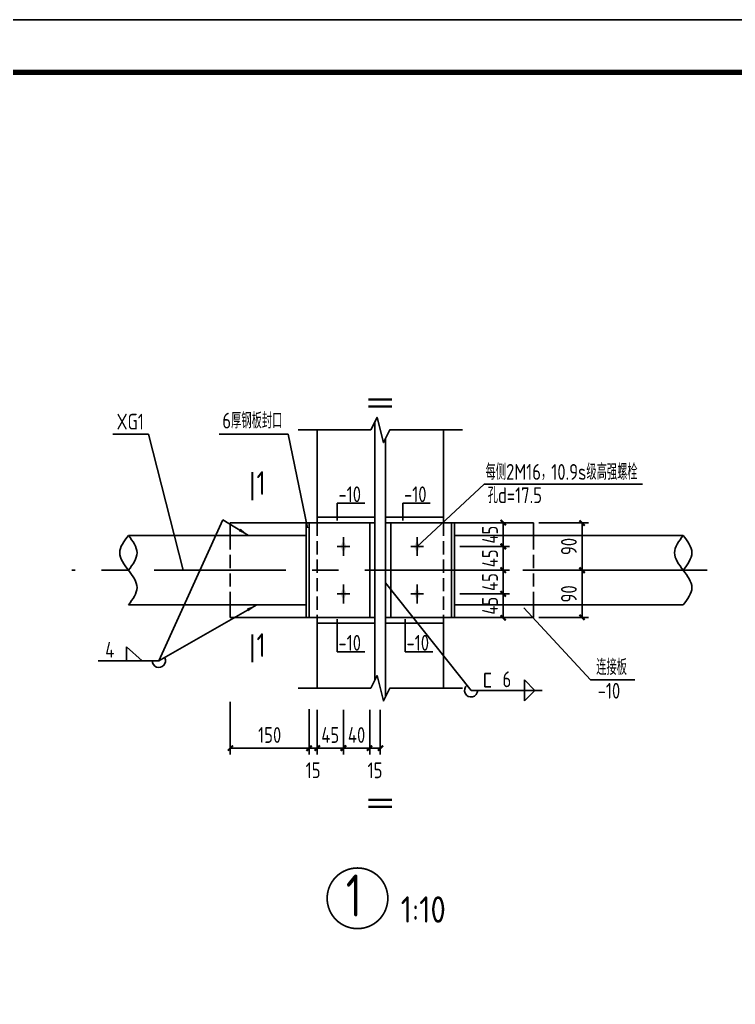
# Model space of a CAD drawing. Header units: millimetres. Extents: x 865490 to 879904, y 39442 to 44891.
# Drawn here: x 873074.8 to 873210.7, y 39857 to 40044 of the extents above; entities that cross this region are included whole.
import ezdxf

# ---------------------------------------------------------------- set-up
doc = ezdxf.new("R2010")
doc.units = ezdxf.units.MM
doc.header["$LTSCALE"] = 1000
doc.header["$MEASUREMENT"] = 0
for name, pattern in [('CENTER', [2, 1.25, -0.25, 0.25, -0.25]), ('DASH', [0.35, 0.25, -0.1]), ('DASHED', [117.236842, 78.157895, -39.078947]), ('DOTE', [2.42, 2, -0.2, 0.02, -0.2])]:
    doc.linetypes.add(name, pattern=pattern)
doc.layers.add('1', color=4, linetype='Continuous', lineweight=70)
for name, color, linetype in [('AXIS', 3, 'Continuous'), ('AXIS_TEXT', 7, 'Continuous'), ('BEAM', 4, 'DASHED'), ('COLUMN', 9, 'Continuous'), ('DIM', 7, 'Continuous'), ('DOTE', 1, 'DOTE'), ('Prof', 2, 'Continuous'), ('THIN', 7, 'Continuous'), ('文字', 7, 'Continuous'), ('标注', 7, 'Continuous'), ('焊缝标注', 3, 'Continuous')]:
    doc.layers.add(name, color=color, linetype=linetype)
doc.styles.add('GBHZ', font='gbenor.shx', dxfattribs={"width": 0.9, "bigfont": 'gbcbig.shx'})
doc.dimstyles.new('Y10', dxfattribs={"dimscale": 0, "dimtxt": 3, "dimasz": 0.01, "dimexe": 1.2, "dimexo": 1, "dimgap": 1, "dimtad": 1, "dimdec": 0, "dimlfac": 10, "dimzin": 0, "dimdsep": 46, "dimtxsty": 'GBHZ', "dimblk1": 'DX', "dimblk2": 'DX', "dimsah": 1, "dimcen": 0.09, "dimdle": 1, "dimadec": 0, "dimazin": 0, "dimtfac": 1, "dimtdec": 0, "dimtix": 1, "dimtmove": 2, "dimatfit": 3, "dimldrblk": 'DX', "dimfxl": 0, "dimtolj": 1, "dimtzin": 0, "dimarcsym": 0})

# ---------------------------------------------------------------- blocks, each defined once
blk = doc.blocks.new('BOLIT_GAOQIANG')
at = {"layer": 'THIN', "color": 252}
for p, q in [((-1.2, 0), (1.2, 0)), ((0, 1.8), (0, -1.8))]:
    blk.add_line(p, q, dxfattribs=at)
at = {"layer": 'THIN'}
blk.add_solid([(0, 1.2), (0.6, 0), (-0.6, 0), (0, -1.2)], dxfattribs=at)
blk = doc.blocks.new('DX')
at = {"color": 0, "linetype": 'ByBlock', "const_width": 40}
blk.add_lwpolyline([(-54, -51), (46, 49)], dxfattribs=at)
blk = doc.blocks.new('*D105')
at = {"layer": 'Defpoints', "color": 0, "linetype": 'ByBlock', "transparency": 16777216}
for p in [(873172.37, 39948.4, 0.01), (873172.37, 39939.4, 0.01), (873181.58, 39939.4)]:
    blk.add_point(p, dxfattribs=at)
at = {"layer": 'dim', "color": 0, "linetype": 'ByBlock', "lineweight": -2, "transparency": 16777216}
for p, q in [((873173.37, 39948.4), (873182.78, 39948.4)), ((873181.58, 39948.39), (873181.58, 39939.41)), ((873173.37, 39939.4), (873182.78, 39939.4))]:
    blk.add_line(p, q, dxfattribs=at)
at = {"layer": 'dim', "color": 0, "linetype": 'ByBlock', "lineweight": -2, "transparency": 16777216, "xscale": 0.01, "yscale": 0.01, "zscale": 0.01}
for p, rotation in [((873181.58, 39948.4), 90), ((873181.58, 39939.4), 270)]:
    blk.add_blockref('DX', p, dxfattribs=dict(at, rotation=rotation))
at = {"layer": 'dim', "color": 0, "linetype": 'ByBlock', "transparency": 16777216, "insert": (873179.08, 39943.9), "char_height": 3, "attachment_point": 5, "rotation": 90, "style": 'GBHZ'}
blk.add_mtext('\\A1;90', dxfattribs=at)
blk = doc.blocks.new('*D106')
at = {"layer": 'Defpoints', "color": 0, "linetype": 'ByBlock', "transparency": 16777216}
for p in [(873172.37, 39939.4), (873172.37, 39930.4, 0.02), (873181.58, 39930.4)]:
    blk.add_point(p, dxfattribs=at)
at = {"layer": 'dim', "color": 0, "linetype": 'ByBlock', "lineweight": -2, "transparency": 16777216}
for p, q in [((873173.37, 39939.4), (873182.78, 39939.4)), ((873181.58, 39939.39), (873181.58, 39930.41)), ((873173.37, 39930.4), (873182.78, 39930.4))]:
    blk.add_line(p, q, dxfattribs=at)
at = {"layer": 'dim', "color": 0, "linetype": 'ByBlock', "lineweight": -2, "transparency": 16777216, "xscale": 0.01, "yscale": 0.01, "zscale": 0.01}
for p, rotation in [((873181.58, 39939.4), 90), ((873181.58, 39930.4), 270)]:
    blk.add_blockref('DX', p, dxfattribs=dict(at, rotation=rotation))
at = {"layer": 'dim', "color": 0, "linetype": 'ByBlock', "transparency": 16777216, "insert": (873179.08, 39934.9), "char_height": 3, "attachment_point": 5, "rotation": 90, "style": 'GBHZ'}
blk.add_mtext('\\A1;90', dxfattribs=at)
blk = doc.blocks.new('*D85')
at = {"layer": 'Defpoints', "color": 0, "linetype": 'ByBlock', "transparency": 16777216}
for p in [(873157.37, 39934.9, 0), (873166.61, 39934.9), (873157.37, 39930.4, 0)]:
    blk.add_point(p, dxfattribs=at)
at = {"layer": 'dim', "color": 0, "linetype": 'ByBlock', "lineweight": -2, "transparency": 16777216}
for p, q in [((873158.37, 39934.9), (873167.81, 39934.9)), ((873166.61, 39934.91), (873166.61, 39934.92)), ((873166.61, 39930.4), (873166.61, 39934.9)), ((873158.37, 39930.4), (873167.81, 39930.4)), ((873166.61, 39930.39), (873166.61, 39930.38))]:
    blk.add_line(p, q, dxfattribs=at)
at = {"layer": 'dim', "color": 0, "linetype": 'ByBlock', "lineweight": -2, "transparency": 16777216, "xscale": 0.01, "yscale": 0.01, "zscale": 0.01}
for p, rotation in [((873166.61, 39934.9), 270), ((873166.61, 39930.4), 90)]:
    blk.add_blockref('DX', p, dxfattribs=dict(at, rotation=rotation))
at = {"layer": 'dim', "color": 0, "linetype": 'ByBlock', "transparency": 16777216, "insert": (873164.11, 39932.65), "char_height": 3, "attachment_point": 5, "rotation": 90, "style": 'GBHZ'}
blk.add_mtext('\\A1;45', dxfattribs=at)
blk = doc.blocks.new('*D86')
at = {"layer": 'Defpoints', "color": 0, "linetype": 'ByBlock', "transparency": 16777216}
for p in [(873157.37, 39939.4, 0), (873166.61, 39939.4), (873157.37, 39934.9, 0)]:
    blk.add_point(p, dxfattribs=at)
at = {"layer": 'dim', "color": 0, "linetype": 'ByBlock', "lineweight": -2, "transparency": 16777216}
for p, q in [((873158.37, 39939.4), (873167.81, 39939.4)), ((873166.61, 39939.41), (873166.61, 39939.42)), ((873166.61, 39934.9), (873166.61, 39939.4)), ((873158.37, 39934.9), (873167.81, 39934.9)), ((873166.61, 39934.89), (873166.61, 39934.88))]:
    blk.add_line(p, q, dxfattribs=at)
at = {"layer": 'dim', "color": 0, "linetype": 'ByBlock', "lineweight": -2, "transparency": 16777216, "xscale": 0.01, "yscale": 0.01, "zscale": 0.01}
for p, rotation in [((873166.61, 39939.4), 270), ((873166.61, 39934.9), 90)]:
    blk.add_blockref('DX', p, dxfattribs=dict(at, rotation=rotation))
at = {"layer": 'dim', "color": 0, "linetype": 'ByBlock', "transparency": 16777216, "insert": (873164.11, 39937.15), "char_height": 3, "attachment_point": 5, "rotation": 90, "style": 'GBHZ'}
blk.add_mtext('\\A1;45', dxfattribs=at)
blk = doc.blocks.new('*D87')
at = {"layer": 'Defpoints', "color": 0, "linetype": 'ByBlock', "transparency": 16777216}
for p in [(873157.37, 39943.9, 0), (873166.61, 39943.9), (873157.37, 39939.4, 0)]:
    blk.add_point(p, dxfattribs=at)
at = {"layer": 'dim', "color": 0, "linetype": 'ByBlock', "lineweight": -2, "transparency": 16777216}
for p, q in [((873158.37, 39943.9), (873167.81, 39943.9)), ((873166.61, 39943.91), (873166.61, 39943.92)), ((873166.61, 39939.4), (873166.61, 39943.9)), ((873158.37, 39939.4), (873167.81, 39939.4)), ((873166.61, 39939.39), (873166.61, 39939.38))]:
    blk.add_line(p, q, dxfattribs=at)
at = {"layer": 'dim', "color": 0, "linetype": 'ByBlock', "lineweight": -2, "transparency": 16777216, "xscale": 0.01, "yscale": 0.01, "zscale": 0.01}
for p, rotation in [((873166.61, 39943.9), 270), ((873166.61, 39939.4), 90)]:
    blk.add_blockref('DX', p, dxfattribs=dict(at, rotation=rotation))
at = {"layer": 'dim', "color": 0, "linetype": 'ByBlock', "transparency": 16777216, "insert": (873164.11, 39941.65), "char_height": 3, "attachment_point": 5, "rotation": 90, "style": 'GBHZ'}
blk.add_mtext('\\A1;45', dxfattribs=at)
blk = doc.blocks.new('*D88')
at = {"layer": 'Defpoints', "color": 0, "linetype": 'ByBlock', "transparency": 16777216}
for p in [(873157.37, 39948.4, 0), (873166.61, 39948.4), (873157.37, 39943.9, 0)]:
    blk.add_point(p, dxfattribs=at)
at = {"layer": 'dim', "color": 0, "linetype": 'ByBlock', "lineweight": -2, "transparency": 16777216}
for p, q in [((873158.37, 39948.4), (873167.81, 39948.4)), ((873166.61, 39948.41), (873166.61, 39948.42)), ((873166.61, 39943.9), (873166.61, 39948.4)), ((873158.37, 39943.9), (873167.81, 39943.9)), ((873166.61, 39943.89), (873166.61, 39943.88))]:
    blk.add_line(p, q, dxfattribs=at)
at = {"layer": 'dim', "color": 0, "linetype": 'ByBlock', "lineweight": -2, "transparency": 16777216, "xscale": 0.01, "yscale": 0.01, "zscale": 0.01}
for p, rotation in [((873166.61, 39948.4), 270), ((873166.61, 39943.9), 90)]:
    blk.add_blockref('DX', p, dxfattribs=dict(at, rotation=rotation))
at = {"layer": 'dim', "color": 0, "linetype": 'ByBlock', "transparency": 16777216, "insert": (873164.11, 39946.15), "char_height": 3, "attachment_point": 5, "rotation": 90, "style": 'GBHZ'}
blk.add_mtext('\\A1;45', dxfattribs=at)
blk = doc.blocks.new('*D89')
at = {"layer": 'Defpoints', "color": 0, "transparency": 16777216}
for p in [(873114.77, 39915.41, 0), (873129.77, 39914.03, -0.01), (873129.77, 39905.6)]:
    blk.add_point(p, dxfattribs=at)
at = {"layer": 'dim', "color": 0, "lineweight": -2, "transparency": 16777216}
for p, q in [((873114.77, 39914.41), (873114.77, 39904.4)), ((873129.77, 39913.03), (873129.77, 39904.4)), ((873114.78, 39905.6), (873129.76, 39905.6))]:
    blk.add_line(p, q, dxfattribs=at)
at = {"layer": 'dim', "color": 0, "lineweight": -2, "transparency": 16777216, "xscale": 0.01, "yscale": 0.01, "zscale": 0.01, "rotation": 180}
blk.add_blockref('DX', (873114.77, 39905.6), dxfattribs=at)
at = {"layer": 'dim', "color": 0, "lineweight": -2, "transparency": 16777216, "xscale": 0.01, "yscale": 0.01, "zscale": 0.01}
blk.add_blockref('DX', (873129.77, 39905.6), dxfattribs=at)
at = {"layer": 'dim', "color": 0, "transparency": 16777216, "insert": (873122.27, 39908.1), "char_height": 3, "attachment_point": 5, "style": 'GBHZ'}
blk.add_mtext('\\A1;150', dxfattribs=at)
blk = doc.blocks.new('*D90')
at = {"layer": 'Defpoints', "color": 0, "transparency": 16777216}
for p in [(873129.77, 39914.03, -0.01), (873131.27, 39913.91, -0.01), (873131.27, 39905.6)]:
    blk.add_point(p, dxfattribs=at)
at = {"layer": 'dim', "color": 0, "lineweight": -2, "transparency": 16777216}
for p, q in [((873129.77, 39913.03), (873129.77, 39904.4)), ((873131.27, 39912.91), (873131.27, 39904.4)), ((873129.76, 39905.6), (873129.75, 39905.6)), ((873129.77, 39905.6), (873131.27, 39905.6)), ((873131.28, 39905.6), (873131.29, 39905.6))]:
    blk.add_line(p, q, dxfattribs=at)
at = {"layer": 'dim', "color": 0, "lineweight": -2, "transparency": 16777216, "xscale": 0.01, "yscale": 0.01, "zscale": 0.01}
blk.add_blockref('DX', (873129.77, 39905.6), dxfattribs=at)
at = {"layer": 'dim', "color": 0, "lineweight": -2, "transparency": 16777216, "xscale": 0.01, "yscale": 0.01, "zscale": 0.01, "rotation": 180}
blk.add_blockref('DX', (873131.27, 39905.6), dxfattribs=at)
at = {"layer": 'dim', "color": 0, "transparency": 16777216, "insert": (873130.52, 39901.41), "char_height": 3, "attachment_point": 5, "style": 'GBHZ'}
blk.add_mtext('\\A1;15', dxfattribs=at)
blk = doc.blocks.new('*D91')
at = {"layer": 'Defpoints', "color": 0, "transparency": 16777216}
for p in [(873131.27, 39913.91, -0.01), (873136.27, 39913.91, -0.01), (873136.27, 39905.6)]:
    blk.add_point(p, dxfattribs=at)
at = {"layer": 'dim', "color": 0, "lineweight": -2, "transparency": 16777216}
for p, q in [((873131.27, 39912.91), (873131.27, 39904.4)), ((873136.27, 39912.91), (873136.27, 39904.4)), ((873131.28, 39905.6), (873136.26, 39905.6))]:
    blk.add_line(p, q, dxfattribs=at)
at = {"layer": 'dim', "color": 0, "lineweight": -2, "transparency": 16777216, "xscale": 0.01, "yscale": 0.01, "zscale": 0.01, "rotation": 180}
blk.add_blockref('DX', (873131.27, 39905.6), dxfattribs=at)
at = {"layer": 'dim', "color": 0, "lineweight": -2, "transparency": 16777216, "xscale": 0.01, "yscale": 0.01, "zscale": 0.01}
blk.add_blockref('DX', (873136.27, 39905.6), dxfattribs=at)
at = {"layer": 'dim', "color": 0, "transparency": 16777216, "insert": (873133.77, 39908.1), "char_height": 3, "attachment_point": 5, "style": 'GBHZ'}
blk.add_mtext('\\A1;45', dxfattribs=at)
blk = doc.blocks.new('*D92')
at = {"layer": 'Defpoints', "color": 0, "transparency": 16777216}
for p in [(873136.27, 39913.91, -0.01), (873141.27, 39913.91, -0.01), (873141.27, 39905.6)]:
    blk.add_point(p, dxfattribs=at)
at = {"layer": 'dim', "color": 0, "lineweight": -2, "transparency": 16777216}
for p, q in [((873136.27, 39912.91), (873136.27, 39904.4)), ((873141.27, 39912.91), (873141.27, 39904.4)), ((873136.28, 39905.6), (873141.26, 39905.6))]:
    blk.add_line(p, q, dxfattribs=at)
at = {"layer": 'dim', "color": 0, "lineweight": -2, "transparency": 16777216, "xscale": 0.01, "yscale": 0.01, "zscale": 0.01, "rotation": 180}
blk.add_blockref('DX', (873136.27, 39905.6), dxfattribs=at)
at = {"layer": 'dim', "color": 0, "lineweight": -2, "transparency": 16777216, "xscale": 0.01, "yscale": 0.01, "zscale": 0.01}
blk.add_blockref('DX', (873141.27, 39905.6), dxfattribs=at)
at = {"layer": 'dim', "color": 0, "transparency": 16777216, "insert": (873138.77, 39908.1), "char_height": 3, "attachment_point": 5, "style": 'GBHZ'}
blk.add_mtext('\\A1;40', dxfattribs=at)
blk = doc.blocks.new('*D93')
at = {"layer": 'Defpoints', "color": 0, "transparency": 16777216}
for p in [(873141.27, 39913.91, -0.01), (873143.27, 39913.91), (873143.27, 39905.6)]:
    blk.add_point(p, dxfattribs=at)
at = {"layer": 'dim', "color": 0, "lineweight": -2, "transparency": 16777216}
for p, q in [((873141.27, 39912.91), (873141.27, 39904.4)), ((873143.27, 39912.91), (873143.27, 39904.4)), ((873141.26, 39905.6), (873141.25, 39905.6)), ((873141.27, 39905.6), (873143.27, 39905.6)), ((873143.28, 39905.6), (873143.29, 39905.6))]:
    blk.add_line(p, q, dxfattribs=at)
at = {"layer": 'dim', "color": 0, "lineweight": -2, "transparency": 16777216, "xscale": 0.01, "yscale": 0.01, "zscale": 0.01}
blk.add_blockref('DX', (873141.27, 39905.6), dxfattribs=at)
at = {"layer": 'dim', "color": 0, "lineweight": -2, "transparency": 16777216, "xscale": 0.01, "yscale": 0.01, "zscale": 0.01, "rotation": 180}
blk.add_blockref('DX', (873143.27, 39905.6), dxfattribs=at)
at = {"layer": 'dim', "color": 0, "transparency": 16777216, "insert": (873142.27, 39901.4), "char_height": 3, "attachment_point": 5, "style": 'GBHZ'}
blk.add_mtext('\\A1;15', dxfattribs=at)

msp = doc.modelspace()

# ---------------------------------------------------------------- linework, layer by layer
at = {"color": 0}
for p, q in [((873346.542, 40043.955), (872505.542, 40043.955)), ((872505.542, 40043.955), (873346.542, 40043.955))]:
    msp.add_line(p, q, dxfattribs=at)
at = {"color": 0, "const_width": 1}
msp.add_lwpolyline([(873336.542, 39459.955), (872530.542, 39459.955), (872530.542, 40033.955), (873336.542, 40033.955)], close=True, dxfattribs=at)
at = {"ltscale": 0.5, "const_width": 0.32, "elevation": -0.002}
msp.add_lwpolyline([(873133.182, 39877.084, 1), (873144.702, 39877.084, 1)], format="xyb", close=True, dxfattribs=at)
at = {"layer": '1', "color": 2, "const_width": 0.4, "elevation": 0.002}
for points in [[(873118.957, 39958.035), (873118.957, 39952.685)], [(873118.957, 39927.251), (873118.957, 39921.901)]]:
    msp.add_lwpolyline(points, dxfattribs=at)
at = {"layer": 'AXIS'}
for p, q in [((873099.242, 39965.214, -0.001), (873092.461, 39965.214, -0.001)), ((873105.814, 39939.403, -0.001), (873099.242, 39965.214, -0.001)), ((873125.753, 39965.214, -0.001), (873112.669, 39965.214, -0.001)), ((873129.467, 39947.454, -0.001), (873125.753, 39965.214, -0.001)), ((873150.267, 39943.903, -0.001), (873162.981, 39955.713, 0.007)), ((873162.981, 39955.713, 0.007), (873193.029, 39955.713, 0.007)), ((873170.52, 39932.251), (873183.177, 39918.594)), ((873191.602, 39918.594), (873183.177, 39918.594))]:
    msp.add_line(p, q, dxfattribs=at)
at = {"layer": 'BEAM', "linetype": 'DASH', "ltscale": 0.01}
for p, q in [((873131.267, 39948.403, -0.012), (873131.267, 39930.403, -0.009)), ((873155.267, 39948.403, -0.007), (873155.267, 39930.403, -0.003)), ((873114.767, 39932.803, -0.007), (873114.767, 39946.003, -0.002)), ((873172.367, 39932.803, 0), (873172.367, 39946.003, 0.004))]:
    msp.add_line(p, q, dxfattribs=at)
at = {"layer": 'COLUMN'}
for p, q in [((873141.267, 39948.403, -0.008), (873114.767, 39948.403, -0.006)), ((873114.767, 39948.403, -0.002), (873114.767, 39946.003, -0.005)), ((873129.167, 39948.403, -0.008), (873129.167, 39930.403, -0.004)), ((873129.767, 39948.403, -0.004), (873129.767, 39930.403, -0.004)), ((873141.267, 39930.403, -0.012), (873141.267, 39948.403, -0.012)), ((873145.267, 39948.403, -0.008), (873172.367, 39948.403)), ((873145.267, 39930.403, -0.008), (873145.267, 39948.403, -0.008)), ((873156.767, 39948.403, -0.004), (873156.767, 39930.403)), ((873157.367, 39948.403), (873157.367, 39930.403)), ((873172.367, 39948.403, 0.004), (873172.367, 39946.003, 0.001)), ((873095.445, 39946.003, -0.004), (873129.167, 39946.003, -0.004)), ((873200.787, 39946.003), (873157.367, 39946.003)), ((873095.445, 39932.803, -0.004), (873129.167, 39932.803, -0.004)), ((873114.767, 39930.403, -0.002), (873114.767, 39932.803, -0.005)), ((873200.787, 39932.803), (873157.367, 39932.803)), ((873172.367, 39930.403, 0.004), (873172.367, 39932.803, 0.001)), ((873141.267, 39930.403, -0.008), (873114.767, 39930.403, -0.006)), ((873145.267, 39930.403, -0.008), (873172.367, 39930.403))]:
    msp.add_line(p, q, dxfattribs=at)
at = {"layer": 'DOTE', "linetype": 'CENTER', "ltscale": 0.02}
msp.add_line((873205.319, 39939.403, -0.012), (873084.714, 39939.403, -0.012), dxfattribs=at)
at = {"layer": 'Prof'}
for p, q in [((873131.267, 39966.033, 0.01), (873131.267, 39948.403, -0.012)), ((873142.267, 39918.589, -0.001), (873142.267, 39967.633, -0.001)), ((873155.267, 39966.033, -0.009), (873155.267, 39948.403, 0.009)), ((873144.267, 39915.389, -0.001), (873144.267, 39964.433, -0.001)), ((873135.089, 39948.845, -0.002), (873135.089, 39952.119, -0.002)), ((873135.089, 39952.119, -0.002), (873140.322, 39952.119, -0.002)), ((873147.532, 39948.845, -0.002), (873147.532, 39952.119, -0.002)), ((873147.532, 39952.119, -0.002), (873152.764, 39952.119, -0.002)), ((873142.267, 39949.468, -0.003), (873131.267, 39949.468, -0.012)), ((873155.267, 39949.468, 0.009), (873144.267, 39949.468, -0.001)), ((873142.267, 39948.403, -0.003), (873131.267, 39948.403, -0.012)), ((873155.267, 39948.403, 0.009), (873144.267, 39948.403, -0.001)), ((873142.267, 39930.403, -0.003), (873131.267, 39930.403, -0.012)), ((873131.267, 39930.403, -0.009), (873131.267, 39916.989, -0.002)), ((873142.267, 39929.339, -0.003), (873131.267, 39929.339, -0.012)), ((873135.089, 39930.12, -0.002), (873135.089, 39923.904, -0.002)), ((873155.267, 39930.403, 0.009), (873144.267, 39930.403, -0.001)), ((873155.267, 39929.339, 0.009), (873144.267, 39929.339, -0.001)), ((873148.009, 39930.12, -0.002), (873148.009, 39923.904, -0.002)), ((873155.267, 39930.403, -0.003), (873155.267, 39916.989, 0.001)), ((873135.089, 39923.904, -0.002), (873140.322, 39923.904, -0.002)), ((873148.009, 39923.904, -0.002), (873153.241, 39923.904, -0.002))]:
    msp.add_line(p, q, dxfattribs=at)
at = {"layer": 'Prof', "elevation": -0.002}
for points in [[(873127.667, 39966.033), (873141.467, 39966.033), (873142.667, 39968.433), (873143.867, 39963.633), (873145.067, 39966.033), (873158.867, 39966.033)], [(873127.667, 39916.989), (873141.467, 39916.989), (873142.667, 39919.389), (873143.867, 39914.589), (873145.067, 39916.989), (873158.867, 39916.989)]]:
    msp.add_lwpolyline(points, dxfattribs=at)
at = {"layer": 'Prof'}
for points in [[(873095.445, 39946.003, -0.004), (873093.795, 39942.703, -0.004), (873095.445, 39939.403, -0.004), (873097.095, 39936.103, -0.004), (873095.445, 39932.803, -0.004)], [(873095.445, 39946.003, -0.004), (873097.095, 39942.703, -0.004), (873095.445, 39939.403, -0.004)], [(873200.787, 39946.003), (873199.137, 39942.703), (873200.787, 39939.403), (873202.437, 39936.103), (873200.787, 39932.803)], [(873200.787, 39946.003), (873202.437, 39942.703), (873200.787, 39939.403)]]:
    msp.add_spline(points, degree=3, dxfattribs=at)
at = {"layer": '标注', "color": 0, "const_width": 0.45}
for points, elevation in [([(873141.014, 39971.841), (873145.52, 39971.841)], -0.012), ([(873141.014, 39970.509), (873145.52, 39970.509)], -0.012), ([(873141.014, 39895.795), (873145.52, 39895.795)], -0.001), ([(873141.014, 39894.463), (873145.52, 39894.463)], -0.001)]:
    msp.add_lwpolyline(points, dxfattribs=dict(at, elevation=elevation))
at = {"layer": '焊缝标注'}
for p, q in [((873113.4, 39948.955, -0.004), (873101.245, 39922.177, -0.004)), ((873113.4, 39948.955, -0.006), (873118.275, 39946.003, -0.004)), ((873144.267, 39936.997, -0.001), (873160.514, 39916.56, -0.001)), ((873101.245, 39922.177, -0.004), (873119.861, 39932.803, -0.001)), ((873095.065, 39924.877, -0.004), (873098.065, 39922.177, -0.004)), ((873095.065, 39924.877, -0.004), (873095.065, 39922.177, -0.004)), ((873101.245, 39922.177, -0.004), (873089.678, 39922.177, -0.004)), ((873163.144, 39919.76, -0.001), (873164.266, 39919.76, -0.001)), ((873163.144, 39917.25, -0.001), (873163.144, 39919.76, -0.001)), ((873170.641, 39918.56, -0.001), (873172.641, 39916.56, -0.001)), ((873170.641, 39918.56, -0.001), (873170.641, 39916.56, -0.001)), ((873174.014, 39916.56, -0.001), (873160.514, 39916.56, -0.001)), ((873163.144, 39917.25, -0.001), (873164.266, 39917.25, -0.001)), ((873170.641, 39914.56, -0.001), (873170.641, 39916.56, -0.001)), ((873170.641, 39914.56, -0.001), (873172.641, 39916.56, -0.001))]:
    msp.add_line(p, q, dxfattribs=at)
for centre, start, end in [((873101.245, 39922.177, -0.004), 179.99999, 27.34394), ((873160.514, 39916.56, -0.001), 128.48285, 0)]:
    msp.add_arc(centre, 1.25, start, end, dxfattribs=at)
for points in [[(873118.275, 39946.003, -0.004), (873116.415, 39946.799, -0.004), (873116.73, 39947.309, -0.004)], [(873119.861, 39932.803, -0.001), (873118.236, 39931.599, -0.001), (873117.955, 39932.129, -0.001)]]:
    msp.add_solid(points, dxfattribs=at)

# ---------------------------------------------------------------- block references
at = {"layer": 'THIN'}
for p in [(873136.267, 39943.903, -0.008), (873136.267, 39934.903, -0.008)]:
    msp.add_blockref('BOLIT_GAOQIANG', p, dxfattribs=at)
at = {"layer": 'THIN', "xscale": -1}
for p in [(873150.267, 39943.903, -0.008), (873150.267, 39934.903, -0.008)]:
    msp.add_blockref('BOLIT_GAOQIANG', p, dxfattribs=at)

# ---------------------------------------------------------------- texts
at = {"layer": 'AXIS', "color": 0, "style": 'GBHZ', "width": 0.9}
for s, height, p in [('XG1', 3, (873093.207, 39966.114, -0.001)), ('6厚钢板封口', 3, (873113.283, 39966.313, -0.001)), ('每侧2M16，10.9s级高强螺栓', 3, (873163.265, 39956.571, 0.007)), ('1', 4.5, (873119.773, 39953.702, 0.006)), ('-10', 3, (873135.322, 39952.322, 0.007)), ('-10', 3, (873147.765, 39952.322, 0.007)), ('孔d=17.5', 3, (873163.661, 39952.144, 0.007)), ('1', 4.5, (873119.773, 39922.918, 0.006)), ('-10', 3, (873135.322, 39924.107, 0.007)), ('-10', 3, (873148.241, 39924.107, 0.007)), ('4', 3, (873091.046, 39922.793, -0.004)), ('连接板', 3, (873184.263, 39919.495)), ('6', 3, (873166.473, 39917.176, -0.001)), ('-10', 3, (873184.537, 39915.001))]:
    msp.add_text(s, height=height, dxfattribs=at).set_placement(p)
at = {"layer": 'AXIS_TEXT', "style": 'GBHZ', "width": 0.9}
msp.add_text('1', height=8, dxfattribs=at).set_placement((873136.733, 39873.615, -0.002))
at = {"layer": '文字', "color": 6, "style": 'GBHZ'}
msp.add_text('1:10', height=5, dxfattribs=at).set_placement((873147.147, 39872.456, -0.008))

# ---------------------------------------------------------------- dimensions: what is measured, and where the dimension line sits
at = {"layer": 'dim', "color": 0, "linetype": 'ByBlock'}
for base, p1, p2, picture, middle in [((873166.61, 39948.403, -0.001), (873157.367, 39943.903, -0.002), (873157.367, 39948.403, -0.004), '*D88', (873164.11, 39946.153, -0.001)), ((873166.61, 39943.903, -0.001), (873157.367, 39939.403), (873157.367, 39943.903, -0.002), '*D87', (873164.11, 39941.654, -0.001)), ((873166.61, 39939.403, -0.001), (873157.367, 39934.903, -0.002), (873157.367, 39939.403), '*D86', (873164.11, 39937.154, -0.001)), ((873166.61, 39934.903, -0.001), (873157.367, 39930.403), (873157.367, 39934.903, -0.002), '*D85', (873164.11, 39932.654, -0.001))]:
    dim = msp.add_linear_dim(base=base, p1=p1, p2=p2, angle=90, dimstyle='Y10', override={"dimscale": 1}, dxfattribs=at)
    dim.commit()
    dim.dimension.update_dxf_attribs({"geometry": picture, "text_midpoint": middle})
for base, p1, p2, picture, middle in [((873181.581, 39939.403, -0.012), (873172.367, 39948.403), (873172.367, 39939.403, 0.002), '*D105', (873179.081, 39943.904, -0.012)), ((873181.581, 39930.403, -0.012), (873172.367, 39939.403, -0.012), (873172.367, 39930.403, 0.004), '*D106', (873179.081, 39934.904, -0.012))]:
    dim = msp.add_linear_dim(base=base, p1=p1, p2=p2, angle=90, text='90', dimstyle='Y10', override={"dimscale": 1}, dxfattribs=at)
    dim.commit()
    dim.dimension.update_dxf_attribs({"geometry": picture, "text_midpoint": middle})
at = {"layer": 'dim'}
dim = msp.add_linear_dim(base=(873129.767, 39905.602, -0.001), p1=(873114.767, 39915.408, -0.002), p2=(873129.767, 39914.029, -0.012), dimstyle='Y10', override={"dimscale": 1}, dxfattribs=at)
dim.commit()
dim.dimension.update_dxf_attribs({"geometry": '*D89', "text_midpoint": (873122.267, 39908.102, -0.001)})
dim = msp.add_linear_dim(base=(873131.267, 39905.602, -0.001), p1=(873129.767, 39914.029, -0.012), p2=(873131.267, 39913.908, -0.012), dimstyle='Y10', override={"dimscale": 1}, dxfattribs=at)
dim.commit()
dim.dimension.update_dxf_attribs({"geometry": '*D90', "text_midpoint": (873130.517, 39901.411, -0.001), "dimtype": 160})
for base, p1, p2, text, picture, middle in [((873136.267, 39905.602, -0.001), (873131.267, 39913.908, -0.012), (873136.267, 39913.908, -0.012), '45', '*D91', (873133.767, 39908.102, -0.001)), ((873141.267, 39905.602, -0.001), (873136.267, 39913.908, -0.012), (873141.267, 39913.908, -0.012), '40', '*D92', (873138.767, 39908.102, -0.001))]:
    dim = msp.add_linear_dim(base=base, p1=p1, p2=p2, text=text, dimstyle='Y10', override={"dimscale": 1}, dxfattribs=at)
    dim.commit()
    dim.dimension.update_dxf_attribs({"geometry": picture, "text_midpoint": middle})
dim = msp.add_linear_dim(base=(873143.267, 39905.602, -0.001), p1=(873141.267, 39913.908, -0.012), p2=(873143.267, 39913.908, -0.001), text='15', dimstyle='Y10', override={"dimscale": 1}, dxfattribs=at)
dim.commit()
dim.dimension.update_dxf_attribs({"geometry": '*D93', "text_midpoint": (873142.267, 39901.397, -0.001), "dimtype": 160})

doc.saveas('drawing.dxf')
